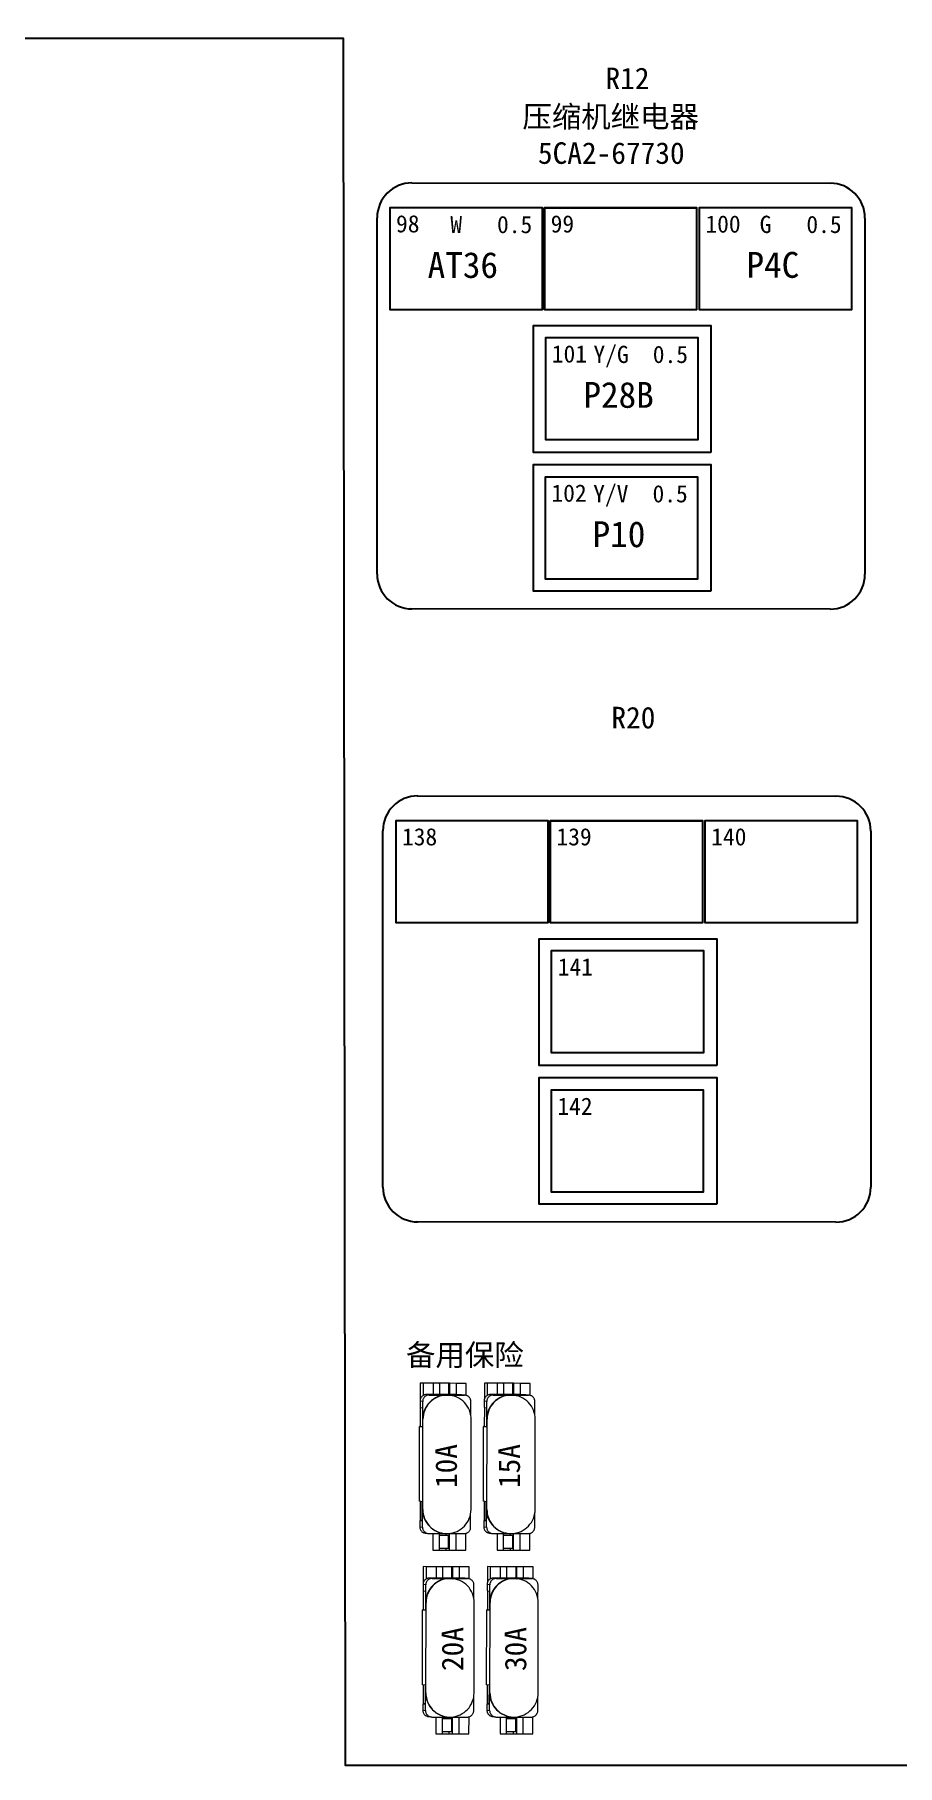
# Model space of a CAD drawing. Header units: millimetres. Extents: x 6 to 3615, y -854 to 0.
# Drawn here: x 1347.3 to 1415.6, y -486 to -348.9 of the extents above; entities that cross this region are included whole.
import ezdxf

# ---------------------------------------------------------------- set-up
doc = ezdxf.new("R2010")
doc.units = ezdxf.units.MM
doc.styles.add('4eff5b8b_Style', font='simfang.ttf')

msp = doc.modelspace()

# ---------------------------------------------------------------- linework, layer by layer
at = {"linetype": 'Continuous', "lineweight": 30}
for p, q in [((1387.48, -362.61), (1375.4, -362.61)), ((1375.4, -362.61), (1375.4, -370.67)), ((1387.48, -370.67), (1387.48, -362.61)), ((1399.73, -362.61), (1387.64, -362.61)), ((1387.64, -362.61), (1387.64, -370.67)), ((1399.73, -370.67), (1399.73, -362.61)), ((1411.99, -362.61), (1399.9, -362.61)), ((1399.9, -362.61), (1399.9, -370.67)), ((1411.99, -370.67), (1411.99, -362.61)), ((1375.4, -370.67), (1387.48, -370.67)), ((1375.4, -370.67), (1375.4, -370.67)), ((1387.64, -370.67), (1399.73, -370.67)), ((1387.64, -370.67), (1387.64, -370.67)), ((1399.9, -370.67), (1411.99, -370.67)), ((1399.9, -370.67), (1399.9, -370.67)), ((1386.77, -381.99), (1386.77, -371.94)), ((1386.77, -371.94), (1400.84, -371.94)), ((1399.82, -372.9), (1387.73, -372.9)), ((1387.73, -372.9), (1387.73, -380.96)), ((1399.82, -380.96), (1399.82, -372.9)), ((1400.84, -371.94), (1400.84, -381.99)), ((1387.73, -380.96), (1399.82, -380.96)), ((1387.73, -380.96), (1387.73, -380.96)), ((1400.84, -381.99), (1386.77, -381.99)), ((1400.84, -381.99), (1400.84, -381.99)), ((1386.77, -392.98), (1386.77, -382.93)), ((1386.77, -382.93), (1400.84, -382.93)), ((1399.8, -383.94), (1387.71, -383.94)), ((1387.71, -383.94), (1387.71, -392)), ((1399.8, -392), (1399.8, -383.94)), ((1400.84, -382.93), (1400.84, -392.98)), ((1387.71, -392), (1399.8, -392)), ((1387.71, -392), (1387.71, -392)), ((1400.84, -392.98), (1386.77, -392.98)), ((1400.84, -392.98), (1400.84, -392.98)), ((1387.95, -411.18), (1375.86, -411.18)), ((1375.86, -411.18), (1375.86, -419.24)), ((1387.95, -419.24), (1387.95, -411.18)), ((1400.19, -411.18), (1388.1, -411.18)), ((1388.1, -411.18), (1388.1, -419.24)), ((1400.19, -419.24), (1400.19, -411.18)), ((1412.45, -411.18), (1400.36, -411.18)), ((1400.36, -411.18), (1400.36, -419.24)), ((1412.45, -419.24), (1412.45, -411.18)), ((1375.86, -419.24), (1387.95, -419.24)), ((1375.86, -419.24), (1375.86, -419.24)), ((1388.1, -419.24), (1400.19, -419.24)), ((1388.1, -419.24), (1388.1, -419.24)), ((1400.36, -419.24), (1412.45, -419.24)), ((1400.36, -419.24), (1400.36, -419.24)), ((1387.23, -430.56), (1387.23, -420.52)), ((1387.23, -420.52), (1401.3, -420.52)), ((1401.3, -420.52), (1401.3, -430.56)), ((1400.28, -421.47), (1388.19, -421.47)), ((1388.19, -421.47), (1388.19, -429.53)), ((1400.28, -429.53), (1400.28, -421.47)), ((1401.3, -430.56), (1387.23, -430.56)), ((1388.19, -429.53), (1400.28, -429.53)), ((1388.19, -429.53), (1388.19, -429.53)), ((1401.3, -430.56), (1401.3, -430.56)), ((1387.23, -441.55), (1387.23, -431.51)), ((1387.23, -431.51), (1401.3, -431.51)), ((1401.3, -431.51), (1401.3, -441.55)), ((1400.26, -432.52), (1388.17, -432.52)), ((1388.17, -432.52), (1388.17, -440.57)), ((1400.26, -440.57), (1400.26, -432.52)), ((1401.3, -441.55), (1387.23, -441.55)), ((1388.17, -440.57), (1400.26, -440.57)), ((1388.17, -440.57), (1388.17, -440.57)), ((1401.3, -441.55), (1401.3, -441.55))]:
    msp.add_line(p, q, dxfattribs=at)
for points in [[(1525.25, -486.01), (1371.89, -486.01), (1371.73, -349.18), (1290.48, -349.18), (1290.48, -77.05), (1525.25, -77.05), (1525.25, -486.01)], [(1377.14, -360.62), (1410.28, -360.65)], [(1374.39, -391.62), (1374.39, -363.39)], [(1387.48, -362.61), (1375.4, -362.61), (1375.4, -370.67), (1387.48, -370.67)], [(1375.4, -362.61), (1375.4, -370.67), (1387.48, -370.67), (1387.48, -362.61), (1375.4, -362.61)], [(1387.64, -362.61), (1387.64, -370.67), (1387.64, -362.61), (1399.73, -362.61)], [(1387.64, -362.61), (1387.64, -370.67), (1399.73, -370.67), (1399.73, -362.61), (1387.64, -362.61)], [(1399.9, -362.61), (1399.9, -370.67), (1411.99, -370.67), (1411.99, -362.61), (1399.9, -362.61)], [(1399.9, -362.61), (1399.9, -370.67), (1411.99, -370.67), (1411.99, -362.61), (1399.9, -362.61)], [(1413.04, -363.41), (1413.04, -391.64)], [(1400.84, -381.99), (1386.77, -381.99), (1386.77, -371.94), (1400.84, -371.94), (1400.84, -381.99)], [(1387.73, -372.9), (1387.73, -380.96), (1399.82, -380.96), (1399.82, -372.9), (1387.73, -372.9)], [(1387.73, -372.9), (1387.73, -380.96), (1399.82, -380.96), (1399.82, -372.9), (1387.73, -372.9)], [(1400.84, -392.98), (1386.77, -392.98), (1386.77, -382.93), (1400.84, -382.93), (1400.84, -392.98)], [(1387.71, -383.94), (1387.71, -392), (1399.8, -392), (1399.8, -383.94), (1387.71, -383.94)], [(1387.71, -383.94), (1387.71, -392), (1399.8, -392), (1399.8, -383.94), (1387.71, -383.94)], [(1410.28, -394.4), (1377.03, -394.38)], [(1377.6, -409.2), (1410.74, -409.22)], [(1387.95, -411.18), (1375.86, -411.18), (1375.86, -419.24), (1387.95, -419.24)], [(1375.86, -411.18), (1375.86, -419.24), (1387.95, -419.24), (1387.95, -411.18), (1375.86, -411.18)], [(1388.1, -411.18), (1388.1, -419.24), (1388.1, -411.18), (1400.19, -411.18)], [(1388.1, -411.18), (1388.1, -419.24), (1400.19, -419.24), (1400.19, -411.18), (1388.1, -411.18)], [(1400.36, -411.18), (1400.36, -419.24), (1412.45, -419.24), (1412.45, -411.18), (1400.36, -411.18)], [(1400.36, -411.18), (1400.36, -419.24), (1412.45, -419.24), (1412.45, -411.18), (1400.36, -411.18)], [(1374.85, -440.19), (1374.85, -411.96)], [(1413.51, -411.98), (1413.51, -440.21)], [(1401.3, -430.56), (1387.23, -430.56), (1387.23, -420.52), (1401.3, -420.52), (1401.3, -430.56)], [(1388.19, -421.47), (1388.19, -429.53), (1400.28, -429.53), (1400.28, -421.47), (1388.19, -421.47)], [(1388.19, -421.47), (1388.19, -429.53), (1400.28, -429.53), (1400.28, -421.47), (1388.19, -421.47)], [(1401.3, -441.55), (1387.23, -441.55), (1387.23, -431.51), (1401.3, -431.51), (1401.3, -441.55)], [(1388.17, -432.52), (1388.17, -440.57), (1400.26, -440.57), (1400.26, -432.52), (1388.17, -432.52)], [(1388.17, -432.52), (1388.17, -440.57), (1400.26, -440.57), (1400.26, -432.52), (1388.17, -432.52)], [(1410.74, -442.98), (1377.49, -442.95)]]:
    msp.add_lwpolyline(points, dxfattribs=at)
for points in [[(1375.4, -370.67), (1387.48, -370.67), (1387.48, -362.61), (1375.4, -362.61), (1375.4, -370.67)], [(1387.64, -370.67), (1399.73, -370.67), (1399.73, -362.61), (1387.64, -362.61), (1387.64, -370.67)], [(1399.9, -370.67), (1411.99, -370.67), (1411.99, -362.61), (1399.9, -362.61), (1399.9, -370.67)], [(1400.84, -381.99), (1386.77, -381.99), (1386.77, -371.94), (1400.84, -371.94), (1400.84, -381.99)], [(1387.73, -380.96), (1399.82, -380.96), (1399.82, -372.9), (1387.73, -372.9), (1387.73, -380.96)], [(1400.84, -392.98), (1386.77, -392.98), (1386.77, -382.93), (1400.84, -382.93), (1400.84, -392.98)], [(1387.71, -392), (1399.8, -392), (1399.8, -383.94), (1387.71, -383.94), (1387.71, -392)], [(1375.86, -419.24), (1387.95, -419.24), (1387.95, -411.18), (1375.86, -411.18), (1375.86, -419.24)], [(1388.1, -419.24), (1400.19, -419.24), (1400.19, -411.18), (1388.1, -411.18), (1388.1, -419.24)], [(1400.36, -419.24), (1412.45, -419.24), (1412.45, -411.18), (1400.36, -411.18), (1400.36, -419.24)], [(1401.3, -430.56), (1387.23, -430.56), (1387.23, -420.52), (1401.3, -420.52), (1401.3, -430.56)], [(1388.19, -429.53), (1400.28, -429.53), (1400.28, -421.47), (1388.19, -421.47), (1388.19, -429.53)], [(1401.3, -441.55), (1387.23, -441.55), (1387.23, -431.51), (1401.3, -431.51), (1401.3, -441.55)], [(1388.17, -440.57), (1400.26, -440.57), (1400.26, -432.52), (1388.17, -432.52), (1388.17, -440.57)]]:
    msp.add_lwpolyline(points, close=True, dxfattribs=at)
at = {"linetype": 'Continuous', "lineweight": 13}
for points in [[(1378.27, -456.64), (1378.22, -456.64), (1378.18, -456.65), (1378.13, -456.66), (1378.09, -456.68), (1378.04, -456.7), (1378, -456.73), (1377.96, -456.76), (1377.93, -456.79), (1377.9, -456.83), (1377.87, -456.87), (1377.84, -456.91), (1377.82, -456.96), (1377.81, -457), (1377.8, -457.05), (1377.79, -457.1), (1377.79, -457.15)], [(1381.44, -455.75), (1380.64, -455.75), (1380.12, -455.74), (1380.08, -455.74), (1379.27, -455.74), (1379.32, -455.74), (1378.83, -455.74), (1378.03, -455.74), (1377.81, -455.72), (1377.81, -456.99)], [(1378.03, -455.74), (1378.03, -456.71)], [(1381.08, -456.65), (1380.67, -456.64), (1378.66, -456.64), (1378.27, -456.64), (1378.51, -456.67), (1379.91, -456.67), (1381.32, -456.67), (1381.08, -456.65), (1381.15, -456.65), (1381.38, -456.68)], [(1378.83, -455.74), (1378.83, -456.64)], [(1379.32, -455.74), (1379.32, -456.65)], [(1380.08, -456.64), (1380.08, -455.74)], [(1380.12, -455.74), (1380.12, -456.64)], [(1380.64, -455.75), (1380.64, -456.64)], [(1381.44, -456.69), (1381.44, -455.75)], [(1383.35, -456.64), (1383.3, -456.64), (1383.26, -456.65), (1383.21, -456.66), (1383.16, -456.68), (1383.12, -456.7), (1383.08, -456.73), (1383.04, -456.76), (1383.01, -456.79), (1382.97, -456.83), (1382.95, -456.87), (1382.92, -456.91), (1382.9, -456.96), (1382.88, -457), (1382.87, -457.05), (1382.86, -457.1), (1382.86, -457.15)], [(1386.52, -455.75), (1385.72, -455.75), (1385.2, -455.74), (1385.15, -455.74), (1384.35, -455.74), (1384.4, -455.74), (1383.91, -455.74), (1383.11, -455.74), (1382.89, -455.72), (1382.89, -456.99)], [(1383.11, -455.74), (1383.1, -456.71)], [(1386.16, -456.65), (1385.74, -456.64), (1383.74, -456.64), (1383.35, -456.64), (1383.58, -456.67), (1384.98, -456.67), (1386.39, -456.67), (1386.16, -456.65), (1386.22, -456.65), (1386.46, -456.68)], [(1383.91, -455.74), (1383.91, -456.64)], [(1384.4, -455.74), (1384.4, -456.65)], [(1385.15, -456.64), (1385.15, -455.74)], [(1385.2, -455.74), (1385.2, -456.64)], [(1385.72, -455.75), (1385.72, -456.64)], [(1386.52, -456.69), (1386.52, -455.75)], [(1377.77, -466.6), (1377.77, -467.11), (1377.98, -467.14), (1377.99, -465.73), (1378.01, -465.74), (1378.02, -458.58), (1378, -458.58), (1378, -457.17), (1377.79, -457.15), (1377.79, -457.66), (1377.98, -457.68), (1377.98, -459.19), (1377.75, -459.16), (1377.98, -459.16)], [(1377.81, -457.66), (1377.81, -459.16)], [(1379.91, -456.67), (1379.72, -456.68), (1379.54, -456.71), (1379.35, -456.76), (1379.18, -456.82), (1379.01, -456.9), (1378.85, -456.99), (1378.7, -457.11), (1378.56, -457.23), (1378.43, -457.37), (1378.32, -457.52), (1378.22, -457.68), (1378.14, -457.85), (1378.08, -458.03), (1378.04, -458.21), (1378.01, -458.39), (1378, -458.58)], [(1378.51, -456.67), (1378.46, -456.67), (1378.4, -456.68), (1378.36, -456.69), (1378.31, -456.71), (1378.27, -456.73), (1378.22, -456.76), (1378.18, -456.78), (1378.15, -456.82), (1378.11, -456.86), (1378.09, -456.9), (1378.06, -456.94), (1378.04, -456.98), (1378.02, -457.03), (1378.01, -457.08), (1378, -457.12), (1378, -457.17)], [(1380.17, -456.69), (1379.99, -456.68), (1379.81, -456.68), (1379.64, -456.7), (1379.46, -456.74), (1379.29, -456.79), (1379.12, -456.86), (1378.96, -456.94), (1378.81, -457.04), (1378.67, -457.15), (1378.54, -457.28), (1378.42, -457.41), (1378.32, -457.56), (1378.23, -457.72), (1378.16, -457.88), (1378.1, -458.05), (1378.06, -458.23), (1378.03, -458.4), (1378.02, -458.58)], [(1380.15, -456.69), (1380.17, -456.69)], [(1381.84, -458.59), (1381.83, -458.41), (1381.8, -458.22), (1381.76, -458.04), (1381.7, -457.87), (1381.62, -457.7), (1381.53, -457.54), (1381.42, -457.4), (1381.3, -457.26), (1381.17, -457.13), (1381.02, -457.02), (1380.87, -456.92), (1380.7, -456.84), (1380.53, -456.77), (1380.35, -456.72), (1380.17, -456.69)], [(1381.38, -456.68), (1381.35, -456.68), (1381.32, -456.67)], [(1381.82, -457.18), (1381.82, -457.13), (1381.81, -457.08), (1381.8, -457.04), (1381.78, -456.99), (1381.76, -456.95), (1381.73, -456.91), (1381.71, -456.87), (1381.67, -456.83), (1381.64, -456.8), (1381.6, -456.77), (1381.56, -456.74), (1381.52, -456.72), (1381.47, -456.7), (1381.42, -456.69), (1381.38, -456.68)], [(1381.82, -458.28), (1381.82, -457.18)], [(1382.85, -466.6), (1382.85, -467.11), (1383.06, -467.14), (1383.07, -465.73), (1383.09, -465.74), (1383.1, -458.58), (1383.08, -458.58), (1383.08, -457.17), (1382.86, -457.15), (1382.86, -457.66), (1383.06, -457.68), (1383.05, -459.19), (1382.83, -459.16), (1383.05, -459.16)], [(1382.89, -457.66), (1382.88, -459.16)], [(1384.99, -456.67), (1384.8, -456.68), (1384.61, -456.71), (1384.43, -456.76), (1384.26, -456.82), (1384.09, -456.9), (1383.92, -456.99), (1383.77, -457.11), (1383.64, -457.23), (1383.51, -457.37), (1383.4, -457.52), (1383.3, -457.68), (1383.22, -457.85), (1383.16, -458.03), (1383.11, -458.21), (1383.09, -458.39), (1383.08, -458.58)], [(1383.58, -456.67), (1383.53, -456.67), (1383.48, -456.68), (1383.43, -456.69), (1383.39, -456.71), (1383.34, -456.73), (1383.3, -456.76), (1383.26, -456.78), (1383.23, -456.82), (1383.19, -456.86), (1383.16, -456.9), (1383.14, -456.94), (1383.12, -456.98), (1383.1, -457.03), (1383.09, -457.08), (1383.08, -457.12), (1383.08, -457.17)], [(1385.25, -456.69), (1385.07, -456.68), (1384.89, -456.68), (1384.71, -456.7), (1384.53, -456.74), (1384.36, -456.79), (1384.2, -456.86), (1384.04, -456.94), (1383.89, -457.04), (1383.75, -457.15), (1383.62, -457.28), (1383.5, -457.41), (1383.4, -457.56), (1383.31, -457.72), (1383.23, -457.88), (1383.18, -458.05), (1383.14, -458.23), (1383.11, -458.4), (1383.1, -458.58)], [(1385.22, -456.69), (1385.25, -456.69)], [(1386.92, -458.59), (1386.91, -458.41), (1386.88, -458.22), (1386.84, -458.04), (1386.78, -457.87), (1386.7, -457.7), (1386.61, -457.54), (1386.5, -457.4), (1386.38, -457.26), (1386.24, -457.13), (1386.1, -457.02), (1385.94, -456.92), (1385.78, -456.84), (1385.61, -456.77), (1385.43, -456.72), (1385.25, -456.69)], [(1386.46, -456.68), (1386.42, -456.68), (1386.39, -456.67)], [(1386.89, -457.18), (1386.89, -457.13), (1386.89, -457.08), (1386.87, -457.04), (1386.86, -456.99), (1386.84, -456.95), (1386.81, -456.91), (1386.78, -456.87), (1386.75, -456.83), (1386.72, -456.8), (1386.68, -456.77), (1386.64, -456.74), (1386.59, -456.72), (1386.55, -456.7), (1386.5, -456.69), (1386.46, -456.68)], [(1386.89, -458.28), (1386.89, -457.18)], [(1377.96, -466.6), (1377.77, -466.6), (1377.96, -466.62), (1377.97, -465.12), (1377.74, -465.09), (1377.75, -459.16)], [(1381.83, -465.74), (1381.84, -458.59)], [(1383.04, -466.6), (1382.85, -466.6), (1383.04, -466.62), (1383.04, -465.12), (1382.82, -465.09), (1382.83, -459.16)], [(1386.9, -465.74), (1386.92, -458.59)], [(1377.8, -465.1), (1377.79, -466.6)], [(1377.99, -465.73), (1377.99, -465.92), (1378.02, -466.1), (1378.07, -466.28), (1378.12, -466.45), (1378.2, -466.62), (1378.29, -466.78), (1378.4, -466.93), (1378.53, -467.07), (1378.66, -467.19), (1378.8, -467.3), (1378.96, -467.4), (1379.12, -467.48), (1379.29, -467.55), (1379.47, -467.6), (1379.66, -467.63)], [(1378.01, -465.74), (1378.02, -465.92), (1378.04, -466.1), (1378.09, -466.28), (1378.15, -466.46), (1378.23, -466.62), (1378.32, -466.78), (1378.43, -466.93), (1378.55, -467.07), (1378.68, -467.2), (1378.83, -467.31), (1378.98, -467.4), (1379.15, -467.49), (1379.32, -467.55), (1379.5, -467.6), (1379.68, -467.63)], [(1379.68, -467.63), (1379.86, -467.65), (1380.04, -467.64), (1380.22, -467.62), (1380.39, -467.59), (1380.56, -467.54), (1380.73, -467.47), (1380.89, -467.38), (1381.04, -467.28), (1381.18, -467.17), (1381.31, -467.05), (1381.42, -466.91), (1381.53, -466.77), (1381.62, -466.61), (1381.69, -466.45), (1381.75, -466.27), (1381.79, -466.1), (1381.82, -465.92), (1381.83, -465.74)], [(1381.8, -467.15), (1381.8, -466.05)], [(1382.87, -465.1), (1382.87, -466.6)], [(1383.07, -465.73), (1383.07, -465.92), (1383.1, -466.1), (1383.14, -466.28), (1383.2, -466.45), (1383.28, -466.62), (1383.37, -466.78), (1383.48, -466.93), (1383.6, -467.07), (1383.73, -467.19), (1383.88, -467.3), (1384.04, -467.4), (1384.2, -467.48), (1384.37, -467.55), (1384.55, -467.6), (1384.73, -467.63)], [(1383.09, -465.74), (1383.1, -465.92), (1383.12, -466.1), (1383.17, -466.28), (1383.23, -466.46), (1383.3, -466.62), (1383.4, -466.78), (1383.51, -466.93), (1383.62, -467.07), (1383.76, -467.2), (1383.9, -467.31), (1384.06, -467.4), (1384.23, -467.49), (1384.4, -467.55), (1384.58, -467.6), (1384.76, -467.63)], [(1384.76, -467.63), (1384.93, -467.65), (1385.11, -467.64), (1385.29, -467.62), (1385.47, -467.59), (1385.64, -467.54), (1385.81, -467.47), (1385.97, -467.38), (1386.11, -467.28), (1386.26, -467.17), (1386.39, -467.05), (1386.5, -466.91), (1386.61, -466.77), (1386.7, -466.61), (1386.77, -466.45), (1386.83, -466.27), (1386.87, -466.1), (1386.9, -465.92), (1386.9, -465.74)], [(1386.88, -467.15), (1386.88, -466.05)], [(1377.77, -467.11), (1377.77, -467.16), (1377.78, -467.21), (1377.79, -467.26), (1377.8, -467.3), (1377.83, -467.35), (1377.85, -467.39), (1377.88, -467.43), (1377.91, -467.46), (1377.94, -467.5), (1377.98, -467.53), (1378.02, -467.55), (1378.06, -467.57), (1378.1, -467.59), (1378.15, -467.6), (1378.2, -467.61)], [(1377.98, -467.14), (1377.99, -467.19), (1377.99, -467.24), (1378.01, -467.28), (1378.02, -467.33), (1378.04, -467.37), (1378.07, -467.41), (1378.09, -467.45), (1378.12, -467.49), (1378.16, -467.52), (1378.2, -467.55), (1378.24, -467.58), (1378.28, -467.6), (1378.33, -467.62), (1378.38, -467.63), (1378.42, -467.64)], [(1378.2, -467.61), (1378.42, -467.64)], [(1381.3, -467.65), (1381.35, -467.65), (1381.39, -467.64), (1381.44, -467.62), (1381.49, -467.61), (1381.53, -467.59), (1381.58, -467.56), (1381.61, -467.53), (1381.65, -467.5), (1381.68, -467.46), (1381.71, -467.42), (1381.74, -467.38), (1381.76, -467.34), (1381.78, -467.29), (1381.79, -467.24), (1381.8, -467.2), (1381.8, -467.15)], [(1382.85, -467.11), (1382.85, -467.16), (1382.85, -467.21), (1382.86, -467.26), (1382.88, -467.3), (1382.9, -467.35), (1382.92, -467.39), (1382.95, -467.43), (1382.98, -467.46), (1383.02, -467.5), (1383.06, -467.53), (1383.1, -467.55), (1383.14, -467.57), (1383.18, -467.59), (1383.23, -467.6), (1383.27, -467.61)], [(1383.06, -467.14), (1383.07, -467.19), (1383.07, -467.24), (1383.08, -467.28), (1383.1, -467.33), (1383.12, -467.37), (1383.14, -467.41), (1383.17, -467.45), (1383.2, -467.49), (1383.24, -467.52), (1383.28, -467.55), (1383.32, -467.58), (1383.36, -467.6), (1383.41, -467.62), (1383.45, -467.63), (1383.5, -467.64)], [(1383.27, -467.61), (1383.5, -467.64)], [(1386.38, -467.65), (1386.42, -467.65), (1386.47, -467.64), (1386.52, -467.62), (1386.57, -467.61), (1386.61, -467.59), (1386.65, -467.56), (1386.69, -467.53), (1386.73, -467.5), (1386.76, -467.46), (1386.79, -467.42), (1386.82, -467.38), (1386.84, -467.34), (1386.85, -467.29), (1386.87, -467.24), (1386.88, -467.2), (1386.88, -467.15)], [(1378.42, -467.64), (1378.46, -467.64), (1378.49, -467.64)], [(1378.49, -467.64), (1379.81, -467.65)], [(1378.81, -467.64), (1378.81, -468.97)], [(1378.81, -468.97), (1381.42, -468.97)], [(1379.3, -467.64), (1379.3, -468.98)], [(1379.3, -468.8), (1380.05, -468.8), (1380.05, -467.79), (1379.87, -467.77), (1379.87, -467.65)], [(1379.3, -467.77), (1379.87, -467.77)], [(1380.05, -467.79), (1379.3, -467.79)], [(1379.3, -468.97), (1379.96, -468.97), (1379.98, -468.98)], [(1379.66, -467.63), (1379.68, -467.63)], [(1379.87, -468.97), (1379.87, -468.8)], [(1380.02, -467.65), (1381.3, -467.65)], [(1380.1, -467.65), (1380.1, -468.98)], [(1380.62, -467.65), (1380.62, -468.98)], [(1381.42, -468.97), (1381.42, -467.63)], [(1383.5, -467.64), (1383.53, -467.64), (1383.56, -467.64)], [(1383.56, -467.64), (1384.88, -467.65)], [(1383.89, -467.64), (1383.89, -468.97)], [(1383.89, -468.97), (1386.5, -468.97)], [(1384.38, -467.64), (1384.38, -468.98)], [(1384.38, -468.8), (1385.13, -468.8), (1385.13, -467.79), (1384.95, -467.77), (1384.95, -467.65)], [(1384.38, -467.77), (1384.95, -467.77)], [(1385.13, -467.79), (1384.38, -467.79)], [(1384.38, -468.97), (1385.03, -468.97), (1385.06, -468.98)], [(1384.73, -467.63), (1384.76, -467.63)], [(1384.95, -468.97), (1384.95, -468.8)], [(1385.1, -467.65), (1386.38, -467.65)], [(1385.18, -467.65), (1385.18, -468.98)], [(1385.7, -467.65), (1385.7, -468.98)], [(1386.5, -468.97), (1386.5, -467.63)], [(1381.69, -470.28), (1380.88, -470.28), (1380.36, -470.28), (1380.32, -470.27), (1379.52, -470.27), (1379.56, -470.27), (1379.08, -470.28), (1378.27, -470.27), (1378.05, -470.25), (1378.05, -471.52)], [(1378.27, -470.27), (1378.27, -471.24)], [(1379.08, -470.28), (1379.07, -471.17)], [(1379.56, -470.27), (1379.56, -471.18)], [(1380.32, -471.18), (1380.32, -470.27)], [(1380.36, -470.28), (1380.36, -471.18)], [(1380.88, -470.28), (1380.88, -471.18)], [(1381.68, -471.23), (1381.69, -470.28)], [(1386.76, -470.28), (1385.96, -470.28), (1385.44, -470.28), (1385.4, -470.27), (1384.59, -470.27), (1384.64, -470.27), (1384.15, -470.28), (1383.35, -470.27), (1383.13, -470.25), (1383.13, -471.52)], [(1383.35, -470.27), (1383.35, -471.24)], [(1384.15, -470.28), (1384.15, -471.17)], [(1384.64, -470.27), (1384.64, -471.18)], [(1385.4, -471.18), (1385.4, -470.27)], [(1385.44, -470.28), (1385.44, -471.18)], [(1385.96, -470.28), (1385.96, -471.18)], [(1386.76, -471.23), (1386.76, -470.28)], [(1378.01, -481.13), (1378.01, -481.65), (1378.23, -481.67), (1378.23, -480.27), (1378.25, -480.27), (1378.27, -473.11), (1378.24, -473.11), (1378.24, -471.71), (1378.03, -471.68), (1378.03, -472.19), (1378.22, -472.22), (1378.22, -473.72), (1377.99, -473.7), (1378.22, -473.7)], [(1378.52, -471.17), (1378.47, -471.18), (1378.42, -471.18), (1378.38, -471.2), (1378.33, -471.21), (1378.29, -471.23), (1378.24, -471.26), (1378.21, -471.29), (1378.17, -471.32), (1378.14, -471.36), (1378.11, -471.4), (1378.09, -471.44), (1378.07, -471.49), (1378.05, -471.53), (1378.04, -471.58), (1378.03, -471.63), (1378.03, -471.68)], [(1380.15, -471.21), (1379.97, -471.22), (1379.78, -471.24), (1379.6, -471.29), (1379.42, -471.35), (1379.25, -471.43), (1379.09, -471.53), (1378.94, -471.64), (1378.8, -471.76), (1378.68, -471.9), (1378.57, -472.05), (1378.47, -472.21), (1378.39, -472.38), (1378.32, -472.56), (1378.28, -472.74), (1378.25, -472.92), (1378.24, -473.11)], [(1378.75, -471.21), (1378.7, -471.21), (1378.65, -471.21), (1378.6, -471.23), (1378.55, -471.24), (1378.51, -471.26), (1378.47, -471.29), (1378.43, -471.32), (1378.39, -471.35), (1378.36, -471.39), (1378.33, -471.43), (1378.3, -471.47), (1378.28, -471.51), (1378.27, -471.56), (1378.25, -471.61), (1378.24, -471.66), (1378.24, -471.71)], [(1380.41, -471.22), (1380.23, -471.21), (1380.05, -471.21), (1379.88, -471.23), (1379.7, -471.27), (1379.53, -471.32), (1379.36, -471.39), (1379.2, -471.47), (1379.05, -471.57), (1378.91, -471.68), (1378.78, -471.81), (1378.67, -471.95), (1378.57, -472.09), (1378.48, -472.25), (1378.4, -472.41), (1378.34, -472.58), (1378.3, -472.76), (1378.27, -472.93), (1378.27, -473.11)], [(1381.33, -471.18), (1380.91, -471.18), (1378.9, -471.17), (1378.52, -471.17), (1378.75, -471.21), (1380.15, -471.21), (1381.56, -471.21), (1381.33, -471.18), (1381.39, -471.18), (1381.62, -471.21)], [(1380.39, -471.22), (1380.41, -471.22)], [(1382.08, -473.12), (1382.07, -472.94), (1382.05, -472.76), (1382.01, -472.58), (1381.94, -472.4), (1381.87, -472.24), (1381.77, -472.08), (1381.67, -471.93), (1381.54, -471.79), (1381.41, -471.66), (1381.26, -471.55), (1381.11, -471.45), (1380.95, -471.37), (1380.77, -471.3), (1380.6, -471.26), (1380.41, -471.22)], [(1381.62, -471.21), (1381.59, -471.21), (1381.56, -471.21)], [(1382.06, -471.71), (1382.06, -471.66), (1382.05, -471.61), (1382.04, -471.57), (1382.02, -471.52), (1382, -471.48), (1381.98, -471.44), (1381.95, -471.4), (1381.92, -471.36), (1381.88, -471.33), (1381.85, -471.3), (1381.8, -471.27), (1381.76, -471.25), (1381.72, -471.23), (1381.67, -471.22), (1381.62, -471.21)], [(1382.06, -472.82), (1382.06, -471.71)], [(1383.09, -481.13), (1383.09, -481.65), (1383.3, -481.67), (1383.31, -480.27), (1383.33, -480.27), (1383.34, -473.11), (1383.32, -473.11), (1383.32, -471.71), (1383.11, -471.68), (1383.11, -472.19), (1383.3, -472.22), (1383.3, -473.72), (1383.07, -473.7), (1383.3, -473.7)], [(1383.59, -471.17), (1383.54, -471.18), (1383.5, -471.18), (1383.45, -471.2), (1383.41, -471.21), (1383.36, -471.23), (1383.32, -471.26), (1383.28, -471.29), (1383.25, -471.32), (1383.22, -471.36), (1383.19, -471.4), (1383.16, -471.44), (1383.14, -471.49), (1383.13, -471.53), (1383.12, -471.58), (1383.11, -471.63), (1383.11, -471.68)], [(1385.23, -471.21), (1385.04, -471.22), (1384.86, -471.24), (1384.67, -471.29), (1384.5, -471.35), (1384.33, -471.43), (1384.17, -471.53), (1384.02, -471.64), (1383.88, -471.76), (1383.75, -471.9), (1383.64, -472.05), (1383.54, -472.21), (1383.46, -472.38), (1383.4, -472.56), (1383.36, -472.74), (1383.33, -472.92), (1383.32, -473.11)], [(1383.82, -471.21), (1383.77, -471.21), (1383.72, -471.21), (1383.68, -471.23), (1383.63, -471.24), (1383.59, -471.26), (1383.54, -471.29), (1383.51, -471.32), (1383.47, -471.35), (1383.43, -471.39), (1383.41, -471.43), (1383.38, -471.47), (1383.36, -471.51), (1383.34, -471.56), (1383.33, -471.61), (1383.32, -471.66), (1383.32, -471.71)], [(1385.49, -471.22), (1385.31, -471.21), (1385.13, -471.21), (1384.95, -471.23), (1384.78, -471.27), (1384.61, -471.32), (1384.44, -471.39), (1384.28, -471.47), (1384.13, -471.57), (1383.99, -471.68), (1383.86, -471.81), (1383.74, -471.95), (1383.64, -472.09), (1383.55, -472.25), (1383.48, -472.41), (1383.42, -472.58), (1383.38, -472.76), (1383.35, -472.93), (1383.34, -473.11)], [(1386.4, -471.18), (1385.99, -471.18), (1383.98, -471.17), (1383.59, -471.17), (1383.82, -471.21), (1385.23, -471.21), (1386.64, -471.21), (1386.4, -471.18), (1386.47, -471.18), (1386.7, -471.21)], [(1385.47, -471.22), (1385.49, -471.22)], [(1387.16, -473.12), (1387.15, -472.94), (1387.12, -472.76), (1387.08, -472.58), (1387.02, -472.4), (1386.94, -472.24), (1386.85, -472.08), (1386.74, -471.93), (1386.62, -471.79), (1386.49, -471.66), (1386.34, -471.55), (1386.19, -471.45), (1386.02, -471.37), (1385.85, -471.3), (1385.67, -471.26), (1385.49, -471.22)], [(1386.7, -471.21), (1386.67, -471.21), (1386.64, -471.21)], [(1387.14, -471.71), (1387.13, -471.66), (1387.13, -471.61), (1387.11, -471.57), (1387.1, -471.52), (1387.08, -471.48), (1387.05, -471.44), (1387.03, -471.4), (1386.99, -471.36), (1386.96, -471.33), (1386.92, -471.3), (1386.88, -471.27), (1386.84, -471.25), (1386.79, -471.23), (1386.74, -471.22), (1386.7, -471.21)], [(1387.13, -472.82), (1387.14, -471.71)], [(1378.05, -472.2), (1378.05, -473.7)], [(1383.13, -472.2), (1383.13, -473.7)], [(1378.21, -481.13), (1378.01, -481.13), (1378.21, -481.16), (1378.21, -479.65), (1377.98, -479.62), (1377.99, -473.7)], [(1382.07, -480.28), (1382.08, -473.12)], [(1383.28, -481.13), (1383.09, -481.13), (1383.28, -481.16), (1383.29, -479.65), (1383.06, -479.62), (1383.07, -473.7)], [(1387.15, -480.28), (1387.16, -473.12)], [(1378.04, -479.63), (1378.04, -481.13)], [(1383.12, -479.63), (1383.11, -481.13)], [(1378.23, -480.27), (1378.24, -480.45), (1378.26, -480.63), (1378.31, -480.81), (1378.37, -480.98), (1378.45, -481.15), (1378.54, -481.31), (1378.65, -481.46), (1378.77, -481.6), (1378.9, -481.72), (1379.05, -481.84), (1379.2, -481.93), (1379.37, -482.01), (1379.54, -482.08), (1379.72, -482.13), (1379.9, -482.16)], [(1378.25, -480.27), (1378.26, -480.45), (1378.29, -480.64), (1378.33, -480.81), (1378.39, -480.99), (1378.47, -481.16), (1378.56, -481.31), (1378.67, -481.46), (1378.79, -481.6), (1378.93, -481.73), (1379.07, -481.84), (1379.23, -481.93), (1379.39, -482.02), (1379.57, -482.08), (1379.74, -482.13), (1379.92, -482.17)], [(1379.92, -482.17), (1380.1, -482.18), (1380.28, -482.18), (1380.46, -482.16), (1380.64, -482.12), (1380.81, -482.07), (1380.97, -482), (1381.13, -481.91), (1381.28, -481.82), (1381.42, -481.7), (1381.55, -481.58), (1381.67, -481.44), (1381.77, -481.3), (1381.86, -481.14), (1381.93, -480.98), (1381.99, -480.8), (1382.04, -480.63), (1382.06, -480.45), (1382.07, -480.28)], [(1382.04, -481.68), (1382.04, -480.58)], [(1383.31, -480.27), (1383.32, -480.45), (1383.34, -480.63), (1383.39, -480.81), (1383.45, -480.98), (1383.52, -481.15), (1383.61, -481.31), (1383.72, -481.46), (1383.84, -481.6), (1383.98, -481.72), (1384.12, -481.84), (1384.28, -481.93), (1384.45, -482.01), (1384.61, -482.08), (1384.79, -482.13), (1384.97, -482.16)], [(1383.33, -480.27), (1383.34, -480.45), (1383.36, -480.64), (1383.41, -480.81), (1383.47, -480.99), (1383.55, -481.16), (1383.64, -481.31), (1383.75, -481.46), (1383.87, -481.6), (1384.01, -481.73), (1384.15, -481.84), (1384.3, -481.93), (1384.47, -482.02), (1384.64, -482.08), (1384.82, -482.13), (1385, -482.17)], [(1385, -482.17), (1385.18, -482.18), (1385.36, -482.18), (1385.54, -482.16), (1385.71, -482.12), (1385.88, -482.07), (1386.05, -482), (1386.21, -481.91), (1386.36, -481.82), (1386.5, -481.7), (1386.63, -481.58), (1386.74, -481.44), (1386.85, -481.3), (1386.94, -481.14), (1387.01, -480.98), (1387.07, -480.8), (1387.11, -480.63), (1387.14, -480.45), (1387.15, -480.28)], [(1387.12, -481.68), (1387.12, -480.58)], [(1378.01, -481.65), (1378.01, -481.69), (1378.02, -481.74), (1378.03, -481.79), (1378.05, -481.83), (1378.07, -481.88), (1378.09, -481.92), (1378.12, -481.96), (1378.15, -481.99), (1378.18, -482.03), (1378.22, -482.06), (1378.26, -482.08), (1378.3, -482.1), (1378.35, -482.12), (1378.39, -482.13), (1378.44, -482.14)], [(1378.23, -481.67), (1378.23, -481.72), (1378.23, -481.77), (1378.25, -481.82), (1378.26, -481.86), (1378.28, -481.9), (1378.31, -481.95), (1378.34, -481.98), (1378.37, -482.02), (1378.4, -482.05), (1378.44, -482.08), (1378.48, -482.11), (1378.53, -482.13), (1378.57, -482.15), (1378.62, -482.16), (1378.67, -482.17)], [(1378.44, -482.14), (1378.67, -482.17)], [(1378.67, -482.17), (1378.7, -482.17), (1378.73, -482.18)], [(1378.73, -482.18), (1380.05, -482.18)], [(1379.05, -482.18), (1379.05, -483.51)], [(1379.54, -482.18), (1379.54, -483.52)], [(1379.54, -483.33), (1380.3, -483.33), (1380.3, -482.33), (1380.11, -482.3), (1380.11, -482.18)], [(1379.54, -482.3), (1380.11, -482.3)], [(1380.3, -482.33), (1379.54, -482.33)], [(1379.9, -482.16), (1379.92, -482.17)], [(1380.27, -482.18), (1381.54, -482.18)], [(1380.34, -482.18), (1380.34, -483.51)], [(1380.86, -482.18), (1380.86, -483.51)], [(1381.54, -482.18), (1381.59, -482.18), (1381.64, -482.17), (1381.69, -482.16), (1381.73, -482.14), (1381.78, -482.12), (1381.82, -482.09), (1381.86, -482.07), (1381.9, -482.03), (1381.93, -481.99), (1381.96, -481.96), (1381.98, -481.91), (1382.01, -481.87), (1382.02, -481.82), (1382.03, -481.78), (1382.04, -481.73), (1382.04, -481.68)], [(1381.66, -483.51), (1381.67, -482.16)], [(1383.09, -481.65), (1383.09, -481.69), (1383.1, -481.74), (1383.11, -481.79), (1383.12, -481.83), (1383.15, -481.88), (1383.17, -481.92), (1383.2, -481.96), (1383.23, -481.99), (1383.26, -482.03), (1383.3, -482.06), (1383.34, -482.08), (1383.38, -482.1), (1383.42, -482.12), (1383.47, -482.13), (1383.52, -482.14)], [(1383.3, -481.67), (1383.31, -481.72), (1383.31, -481.77), (1383.33, -481.82), (1383.34, -481.86), (1383.36, -481.9), (1383.39, -481.95), (1383.41, -481.98), (1383.45, -482.02), (1383.48, -482.05), (1383.52, -482.08), (1383.56, -482.11), (1383.6, -482.13), (1383.65, -482.15), (1383.7, -482.16), (1383.74, -482.17)], [(1383.52, -482.14), (1383.74, -482.17)], [(1383.74, -482.17), (1383.77, -482.17), (1383.8, -482.18)], [(1383.8, -482.18), (1385.13, -482.18)], [(1384.13, -482.18), (1384.13, -483.51)], [(1384.62, -482.18), (1384.62, -483.52)], [(1384.62, -483.33), (1385.38, -483.33), (1385.38, -482.33), (1385.19, -482.3), (1385.19, -482.18)], [(1384.62, -482.3), (1385.19, -482.3)], [(1385.38, -482.33), (1384.62, -482.33)], [(1384.97, -482.16), (1385, -482.17)], [(1385.34, -482.18), (1386.62, -482.18)], [(1385.42, -482.18), (1385.42, -483.51)], [(1385.94, -482.18), (1385.94, -483.51)], [(1386.62, -482.18), (1386.67, -482.18), (1386.71, -482.17), (1386.76, -482.16), (1386.81, -482.14), (1386.85, -482.12), (1386.9, -482.09), (1386.93, -482.07), (1386.97, -482.03), (1387.01, -481.99), (1387.03, -481.96), (1387.06, -481.91), (1387.08, -481.87), (1387.1, -481.82), (1387.11, -481.78), (1387.12, -481.73), (1387.12, -481.68)], [(1386.74, -483.51), (1386.74, -482.16)], [(1379.05, -483.51), (1381.66, -483.51)], [(1379.54, -483.5), (1380.2, -483.51), (1380.23, -483.51)], [(1380.11, -483.51), (1380.11, -483.33)], [(1384.13, -483.51), (1386.74, -483.51)], [(1384.62, -483.5), (1385.28, -483.51), (1385.3, -483.51)], [(1385.19, -483.51), (1385.19, -483.33)]]:
    msp.add_lwpolyline(points, dxfattribs=at)
at = {"linetype": 'Continuous', "lineweight": 30}
for centre, start, end in [((1377.15, -363.39), 90, -180), ((1410.28, -363.41), 0, 90), ((1377.15, -391.62), -180, -90), ((1410.28, -391.64), -90, 0), ((1377.61, -411.96), 90, -180), ((1410.74, -411.98), 0, 90), ((1377.61, -440.19), -180, -90), ((1410.74, -440.21), -90, 0)]:
    msp.add_arc(centre, 2.76, start, end, dxfattribs=at)
at = {"linetype": 'Continuous', "lineweight": 13}
for centre in [(1379.91, -458.61), (1384.98, -458.61), (1380.15, -473.14), (1385.23, -473.14)]:
    msp.add_arc(centre, 1.94, 83, 90, dxfattribs=at)

# ---------------------------------------------------------------- texts
at = {"linetype": 'Continuous', "style": '4eff5b8b_Style'}
for s, height, p in [('R12', 1.709, (1392.48, -353.2)), ('压缩机继电器', 1.709, (1385.9, -356.23)), ('5CA2-67730', 1.709, (1387.13, -359.12)), ('98', 1.367, (1375.89, -364.55)), ('W', 1.37, (1380.19, -364.61)), ('0.5', 1.367, (1383.89, -364.61)), ('99', 1.367, (1388.14, -364.56)), ('100', 1.367, (1400.4, -364.57)), ('G', 1.37, (1404.7, -364.6)), ('0.5', 1.367, (1408.4, -364.6)), ('AT36', 2.051, (1378.39, -368.16)), ('P4C', 2.051, (1403.65, -368.15)), ('101', 1.367, (1388.23, -374.86)), ('Y/G', 1.367, (1391.53, -374.9)), ('0.5', 1.367, (1396.23, -374.9)), ('P28B', 2.051, (1390.73, -378.45)), ('102', 1.367, (1388.2, -385.89)), ('Y/V', 1.367, (1391.51, -385.94)), ('0.5', 1.367, (1396.21, -385.94)), ('P10', 2.051, (1391.46, -389.49)), ('R20', 1.709, (1392.95, -403.85)), ('138', 1.367, (1376.36, -413.12)), ('139', 1.367, (1388.6, -413.12)), ('140', 1.367, (1400.86, -413.12)), ('141', 1.367, (1388.7, -423.43)), ('142', 1.367, (1388.67, -434.47)), ('备用保险', 1.709, (1376.68, -454.35))]:
    msp.add_text(s, height=height, dxfattribs=at).set_placement(p)
for s, p in [('10A', (1380.71, -464.04)), ('15A', (1385.71, -464.04)), ('20A', (1381.21, -478.54)), ('30A', (1386.21, -478.54))]:
    msp.add_text(s, height=1.709, rotation=-270, dxfattribs=at).set_placement(p)

doc.saveas('drawing.dxf')
